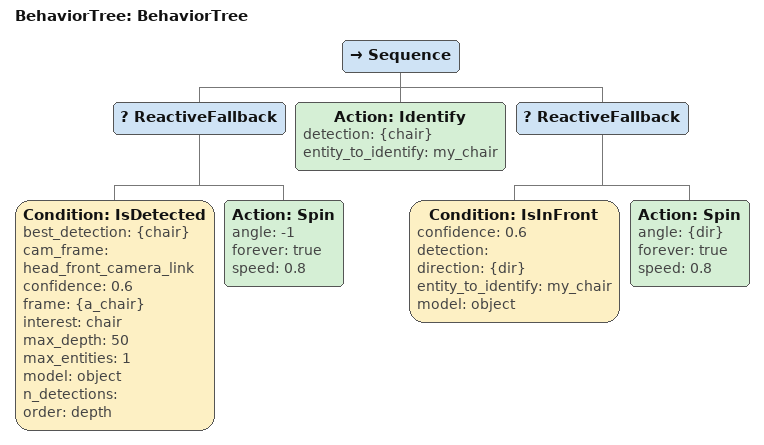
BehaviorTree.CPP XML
<?xml version="1.0"?>
<root main_tree_to_execute="BehaviorTree">
    <BehaviorTree ID="BehaviorTree">
        <Sequence>
            <ReactiveFallback>
                <Condition ID="IsDetected" best_detection="{chair}" cam_frame="head_front_camera_link" confidence="0.6" frame="{a_chair}" interest="chair" max_depth="50" max_entities="1" model="object" n_detections="" order="depth"/>
                <Action ID="Spin" angle="-1" forever="true" speed="0.8"/>
            </ReactiveFallback>
            <Action ID="Identify" detection="{chair}" entity_to_identify="my_chair"/>
            <ReactiveFallback>
                <Condition ID="IsInFront" confidence="0.6" detection="" direction="{dir}" entity_to_identify="my_chair" model="object"/>
                <Action ID="Spin" angle="{dir}" forever="true" speed="0.8"/>
            </ReactiveFallback>
        </Sequence>
    </BehaviorTree>
</root>
